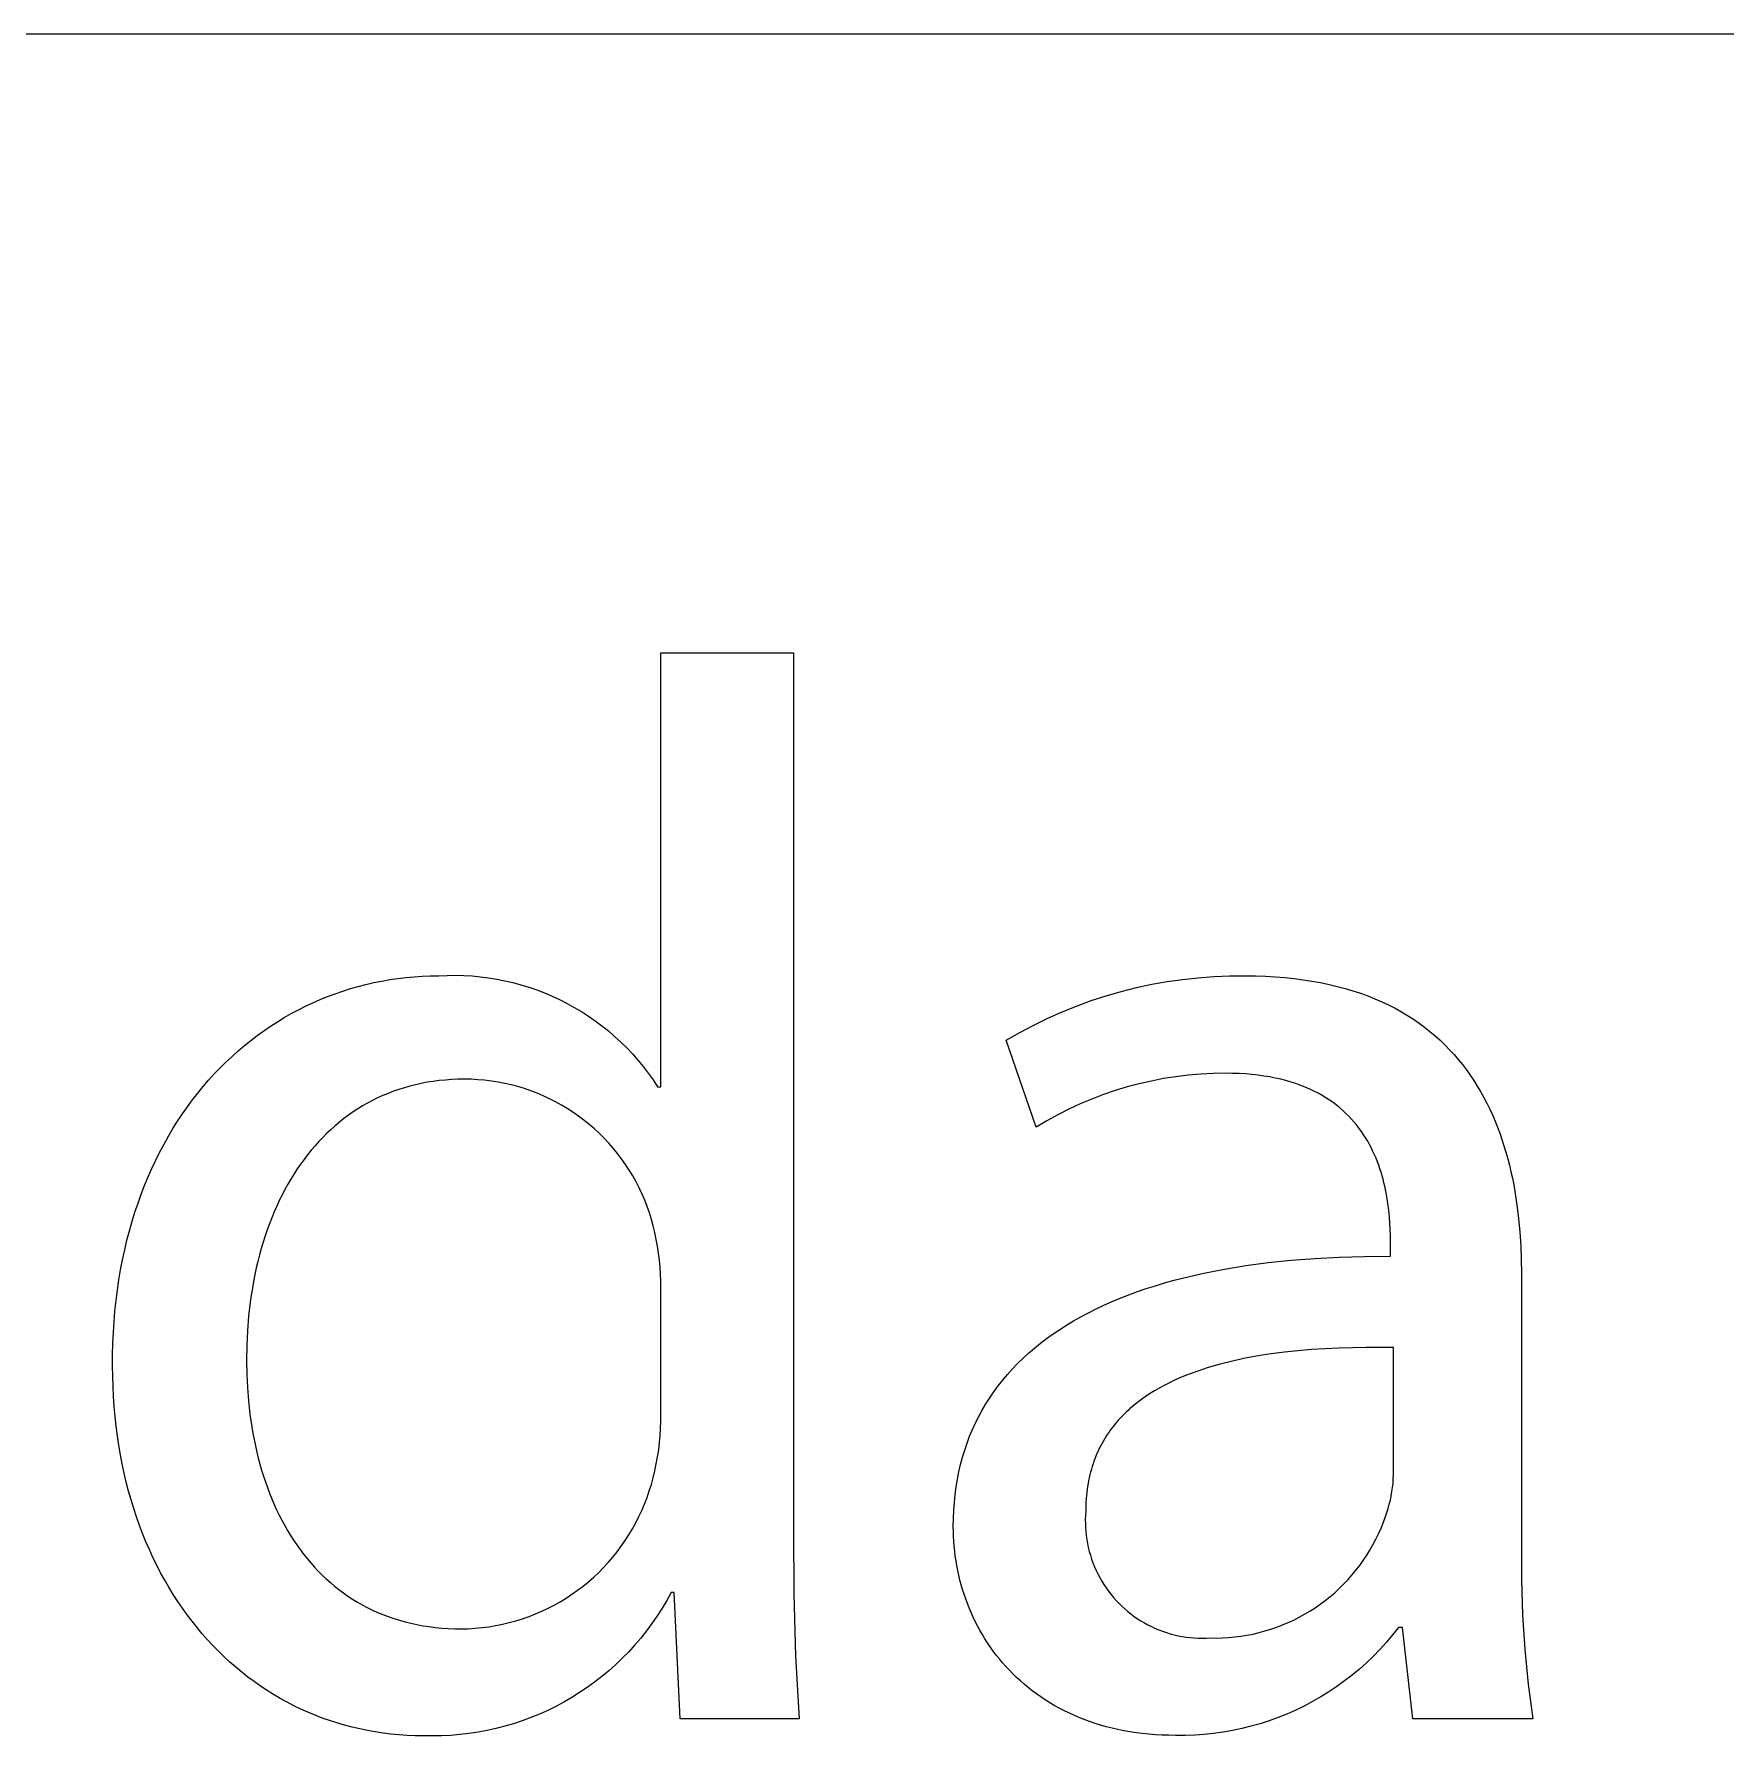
# Model space of a CAD drawing. Header units: millimetres. Extents: x 1102 to 5170, y 19 to 2862.
# Drawn here: x 5037.29 to 5083.17, y 428.12 to 474.27 of the extents above; entities that cross this region are included whole.
import ezdxf

# ---------------------------------------------------------------- set-up
doc = ezdxf.new("R2010")
doc.units = ezdxf.units.MM
doc.header["$MEASUREMENT"] = 0
doc.layers.add('Domyślny', color=7, linetype='Continuous', true_color=0x000000)

msp = doc.modelspace()

# ---------------------------------------------------------------- linework, layer by layer
at = {"layer": 'Domyślny', "color": 18, "lineweight": 15, "true_color": 0x000000}
for p, q in [((5166.084, 474.265), (3632.565, 474.265)), ((5054.284, 445.726), (5054.284, 457.485)), ((5054.284, 457.485), (5057.887, 457.485)), ((5057.887, 457.485), (5057.887, 433.683)), ((5046.081, 448.445), (5046.293, 448.499)), ((5046.293, 448.499), (5046.506, 448.548)), ((5046.506, 448.548), (5046.722, 448.591)), ((5046.722, 448.591), (5046.938, 448.629)), ((5046.938, 448.629), (5047.157, 448.661)), ((5047.157, 448.661), (5047.377, 448.687)), ((5047.377, 448.687), (5047.598, 448.707)), ((5047.598, 448.707), (5047.82, 448.722)), ((5047.82, 448.722), (5048.044, 448.731)), ((5048.044, 448.731), (5048.269, 448.734)), ((5048.269, 448.734), (5048.494, 448.744)), ((5048.494, 448.744), (5048.719, 448.746)), ((5048.719, 448.746), (5048.944, 448.741)), ((5048.944, 448.741), (5049.168, 448.728)), ((5049.168, 448.728), (5049.392, 448.707)), ((5049.392, 448.707), (5049.615, 448.679)), ((5049.615, 448.679), (5049.838, 448.643)), ((5049.838, 448.643), (5050.058, 448.599)), ((5050.058, 448.599), (5050.277, 448.548)), ((5050.277, 448.548), (5050.495, 448.49)), ((5067.183, 448.412), (5067.598, 448.502)), ((5067.598, 448.502), (5068.016, 448.576)), ((5068.016, 448.576), (5068.436, 448.637)), ((5068.436, 448.637), (5068.858, 448.682)), ((5068.858, 448.682), (5069.282, 448.713)), ((5069.282, 448.713), (5069.706, 448.73)), ((5069.706, 448.73), (5070.131, 448.731)), ((5070.131, 448.731), (5070.409, 448.728)), ((5070.409, 448.728), (5070.681, 448.719)), ((5070.681, 448.719), (5070.947, 448.705)), ((5070.947, 448.705), (5071.206, 448.684)), ((5071.206, 448.684), (5071.459, 448.658)), ((5071.459, 448.658), (5071.705, 448.626)), ((5071.705, 448.626), (5071.945, 448.589)), ((5071.945, 448.589), (5072.179, 448.547)), ((5072.179, 448.547), (5072.407, 448.499)), ((5072.407, 448.499), (5072.629, 448.447)), ((5044.852, 448.003), (5045.052, 448.09)), ((5045.052, 448.09), (5045.253, 448.172)), ((5045.253, 448.172), (5045.457, 448.248)), ((5045.457, 448.248), (5045.663, 448.319)), ((5045.663, 448.319), (5045.871, 448.385)), ((5045.871, 448.385), (5046.081, 448.445)), ((5050.495, 448.49), (5050.71, 448.424)), ((5050.71, 448.424), (5050.923, 448.35)), ((5050.923, 448.35), (5051.133, 448.27)), ((5051.133, 448.27), (5051.34, 448.182)), ((5051.34, 448.182), (5051.544, 448.087)), ((5051.544, 448.087), (5051.745, 447.986)), ((5065.561, 447.914), (5065.96, 448.059)), ((5065.96, 448.059), (5066.363, 448.191)), ((5066.363, 448.191), (5066.771, 448.309)), ((5066.771, 448.309), (5067.183, 448.412)), ((5072.629, 448.447), (5072.845, 448.389)), ((5072.845, 448.389), (5073.055, 448.326)), ((5073.055, 448.326), (5073.26, 448.259)), ((5073.26, 448.259), (5073.458, 448.186)), ((5073.458, 448.186), (5073.651, 448.109)), ((5073.651, 448.109), (5073.839, 448.028)), ((5043.891, 447.487), (5044.078, 447.601)), ((5044.078, 447.601), (5044.268, 447.709)), ((5044.268, 447.709), (5044.46, 447.812)), ((5044.46, 447.812), (5044.655, 447.91)), ((5044.655, 447.91), (5044.852, 448.003)), ((5051.745, 447.986), (5051.942, 447.877)), ((5051.942, 447.877), (5052.135, 447.762)), ((5052.135, 447.762), (5052.324, 447.64)), ((5052.324, 447.64), (5052.509, 447.512)), ((5064.398, 447.395), (5064.779, 447.581)), ((5064.779, 447.581), (5065.167, 447.754)), ((5065.167, 447.754), (5065.561, 447.914)), ((5073.839, 448.028), (5074.02, 447.942)), ((5074.02, 447.942), (5074.197, 447.852)), ((5074.197, 447.852), (5074.368, 447.757)), ((5074.368, 447.757), (5074.533, 447.658)), ((5074.533, 447.658), (5074.694, 447.556)), ((5043.17, 446.981), (5043.346, 447.115)), ((5043.346, 447.115), (5043.525, 447.244)), ((5043.525, 447.244), (5043.706, 447.368)), ((5043.706, 447.368), (5043.891, 447.487)), ((5052.509, 447.512), (5052.689, 447.377)), ((5052.689, 447.377), (5052.865, 447.237)), ((5052.865, 447.237), (5053.036, 447.09)), ((5063.655, 446.984), (5064.023, 447.196)), ((5064.023, 447.196), (5064.398, 447.395)), ((5074.694, 447.556), (5074.849, 447.449)), ((5074.849, 447.449), (5074.999, 447.338)), ((5074.999, 447.338), (5075.144, 447.224)), ((5075.144, 447.224), (5075.284, 447.106)), ((5042.661, 446.548), (5042.827, 446.698)), ((5042.827, 446.698), (5042.997, 446.842)), ((5042.997, 446.842), (5043.17, 446.981)), ((5053.036, 447.09), (5053.202, 446.938)), ((5053.202, 446.938), (5053.362, 446.78)), ((5053.362, 446.78), (5053.517, 446.617)), ((5064.468, 444.626), (5063.655, 446.984)), ((5075.284, 447.106), (5075.419, 446.984)), ((5075.419, 446.984), (5075.55, 446.859)), ((5075.55, 446.859), (5075.675, 446.73)), ((5075.675, 446.73), (5075.796, 446.599)), ((5042.18, 446.071), (5042.337, 446.235)), ((5042.337, 446.235), (5042.497, 446.394)), ((5042.497, 446.394), (5042.661, 446.548)), ((5053.517, 446.617), (5053.666, 446.448)), ((5053.666, 446.448), (5053.809, 446.275)), ((5053.809, 446.275), (5053.947, 446.097)), ((5075.796, 446.599), (5075.913, 446.464)), ((5075.913, 446.464), (5076.024, 446.325)), ((5076.024, 446.325), (5076.132, 446.184)), ((5041.732, 445.551), (5041.878, 445.729)), ((5041.878, 445.729), (5042.027, 445.903)), ((5042.027, 445.903), (5042.18, 446.071)), ((5047.486, 445.743), (5047.334, 445.7)), ((5047.64, 445.781), (5047.486, 445.743)), ((5047.797, 445.816), (5047.64, 445.781)), ((5047.956, 445.846), (5047.797, 445.816)), ((5048.118, 445.871), (5047.956, 445.846)), ((5048.282, 445.892), (5048.118, 445.871)), ((5048.448, 445.908), (5048.282, 445.892)), ((5048.616, 445.92), (5048.448, 445.908)), ((5048.787, 445.927), (5048.616, 445.92)), ((5048.96, 445.93), (5048.787, 445.927)), ((5049.144, 445.927), (5048.96, 445.93)), ((5049.327, 445.917), (5049.144, 445.927)), ((5049.51, 445.902), (5049.327, 445.917)), ((5049.693, 445.88), (5049.51, 445.902)), ((5049.874, 445.851), (5049.693, 445.88)), ((5050.055, 445.817), (5049.874, 445.851)), ((5050.234, 445.776), (5050.055, 445.817)), ((5050.411, 445.728), (5050.234, 445.776)), ((5050.587, 445.675), (5050.411, 445.728)), ((5053.947, 446.097), (5054.078, 445.914)), ((5054.078, 445.914), (5054.202, 445.726)), ((5054.202, 445.726), (5054.284, 445.726)), ((5067.259, 445.806), (5066.932, 445.719)), ((5067.589, 445.881), (5067.259, 445.806)), ((5067.92, 445.945), (5067.589, 445.881)), ((5068.254, 445.997), (5067.92, 445.945)), ((5068.59, 446.038), (5068.254, 445.997)), ((5068.927, 446.067), (5068.59, 446.038)), ((5069.264, 446.084), (5068.927, 446.067)), ((5069.602, 446.09), (5069.264, 446.084)), ((5069.788, 446.087), (5069.602, 446.09)), ((5069.969, 446.081), (5069.788, 446.087)), ((5070.145, 446.071), (5069.969, 446.081)), ((5070.316, 446.056), (5070.145, 446.071)), ((5070.481, 446.038), (5070.316, 446.056)), ((5070.642, 446.016), (5070.481, 446.038)), ((5070.798, 445.99), (5070.642, 446.016)), ((5070.95, 445.961), (5070.798, 445.99)), ((5071.096, 445.928), (5070.95, 445.961)), ((5071.238, 445.891), (5071.096, 445.928)), ((5071.376, 445.852), (5071.238, 445.891)), ((5071.509, 445.809), (5071.376, 445.852)), ((5071.638, 445.763), (5071.509, 445.809)), ((5071.762, 445.714), (5071.638, 445.763)), ((5076.132, 446.184), (5076.235, 446.04)), ((5076.235, 446.04), (5076.333, 445.894)), ((5076.333, 445.894), (5076.428, 445.744)), ((5076.428, 445.744), (5076.518, 445.592)), ((5041.451, 445.18), (5041.589, 445.368)), ((5041.589, 445.368), (5041.732, 445.551)), ((5046.336, 445.281), (5046.203, 445.205)), ((5046.471, 445.353), (5046.336, 445.281)), ((5046.609, 445.421), (5046.471, 445.353)), ((5046.749, 445.485), (5046.609, 445.421)), ((5046.891, 445.545), (5046.749, 445.485)), ((5047.036, 445.601), (5046.891, 445.545)), ((5047.184, 445.652), (5047.036, 445.601)), ((5047.334, 445.7), (5047.184, 445.652)), ((5050.761, 445.615), (5050.587, 445.675)), ((5050.933, 445.55), (5050.761, 445.615)), ((5051.102, 445.479), (5050.933, 445.55)), ((5051.269, 445.401), (5051.102, 445.479)), ((5051.433, 445.318), (5051.269, 445.401)), ((5051.594, 445.229), (5051.433, 445.318)), ((5065.973, 445.39), (5065.662, 445.259)), ((5066.289, 445.511), (5065.973, 445.39)), ((5066.609, 445.62), (5066.289, 445.511)), ((5066.932, 445.719), (5066.609, 445.62)), ((5071.882, 445.662), (5071.762, 445.714)), ((5071.998, 445.607), (5071.882, 445.662)), ((5072.11, 445.549), (5071.998, 445.607)), ((5072.218, 445.489), (5072.11, 445.549)), ((5072.322, 445.426), (5072.218, 445.489)), ((5072.422, 445.361), (5072.322, 445.426)), ((5072.518, 445.294), (5072.422, 445.361)), ((5072.611, 445.224), (5072.518, 445.294)), ((5076.518, 445.592), (5076.604, 445.437)), ((5076.604, 445.437), (5076.686, 445.28)), ((5076.686, 445.28), (5076.764, 445.121)), ((5041.185, 444.791), (5041.316, 444.988)), ((5041.316, 444.988), (5041.451, 445.18)), ((5045.697, 444.864), (5045.577, 444.769)), ((5045.82, 444.955), (5045.697, 444.864)), ((5045.945, 445.042), (5045.82, 444.955)), ((5046.073, 445.126), (5045.945, 445.042)), ((5046.203, 445.205), (5046.073, 445.126)), ((5051.752, 445.135), (5051.594, 445.229)), ((5051.906, 445.035), (5051.752, 445.135)), ((5052.057, 444.93), (5051.906, 445.035)), ((5052.204, 444.82), (5052.057, 444.93)), ((5052.347, 444.705), (5052.204, 444.82)), ((5065.054, 444.963), (5064.758, 444.8)), ((5065.355, 445.116), (5065.054, 444.963)), ((5065.662, 445.259), (5065.355, 445.116)), ((5072.7, 445.152), (5072.611, 445.224)), ((5072.785, 445.078), (5072.7, 445.152)), ((5072.867, 445.002), (5072.785, 445.078)), ((5072.945, 444.924), (5072.867, 445.002)), ((5073.02, 444.845), (5072.945, 444.924)), ((5073.091, 444.763), (5073.02, 444.845)), ((5076.764, 445.121), (5076.838, 444.96)), ((5076.838, 444.96), (5076.908, 444.796)), ((5040.817, 444.172), (5040.936, 444.383)), ((5040.936, 444.383), (5041.059, 444.589)), ((5041.059, 444.589), (5041.185, 444.791)), ((5045.123, 444.353), (5045.016, 444.241)), ((5045.233, 444.463), (5045.123, 444.353)), ((5045.345, 444.568), (5045.233, 444.463)), ((5045.46, 444.67), (5045.345, 444.568)), ((5045.577, 444.769), (5045.46, 444.67)), ((5052.486, 444.584), (5052.347, 444.705)), ((5052.621, 444.459), (5052.486, 444.584)), ((5052.751, 444.33), (5052.621, 444.459)), ((5064.758, 444.8), (5064.468, 444.626)), ((5073.16, 444.68), (5073.091, 444.763)), ((5073.225, 444.596), (5073.16, 444.68)), ((5073.287, 444.51), (5073.225, 444.596)), ((5073.346, 444.423), (5073.287, 444.51)), ((5073.402, 444.335), (5073.346, 444.423)), ((5076.908, 444.796), (5076.974, 444.63)), ((5076.974, 444.63), (5077.037, 444.463)), ((5077.037, 444.463), (5077.096, 444.293)), ((5040.593, 443.737), (5040.703, 443.957)), ((5040.703, 443.957), (5040.817, 444.172)), ((5044.711, 443.883), (5044.615, 443.757)), ((5044.81, 444.006), (5044.711, 443.883)), ((5044.912, 444.125), (5044.81, 444.006)), ((5045.016, 444.241), (5044.912, 444.125)), ((5052.877, 444.196), (5052.751, 444.33)), ((5052.998, 444.057), (5052.877, 444.196)), ((5053.114, 443.915), (5052.998, 444.057)), ((5053.225, 443.768), (5053.114, 443.915)), ((5073.456, 444.246), (5073.402, 444.335)), ((5073.506, 444.155), (5073.456, 444.246)), ((5073.554, 444.064), (5073.506, 444.155)), ((5073.599, 443.972), (5073.554, 444.064)), ((5073.642, 443.88), (5073.599, 443.972)), ((5073.682, 443.786), (5073.642, 443.88)), ((5077.096, 444.293), (5077.151, 444.122)), ((5077.151, 444.122), (5077.203, 443.949)), ((5077.203, 443.949), (5077.252, 443.775)), ((5040.387, 443.285), (5040.488, 443.513)), ((5040.488, 443.513), (5040.593, 443.737)), ((5044.43, 443.496), (5044.342, 443.36)), ((5044.521, 443.628), (5044.43, 443.496)), ((5044.615, 443.757), (5044.521, 443.628)), ((5053.33, 443.618), (5053.225, 443.768)), ((5053.431, 443.464), (5053.33, 443.618)), ((5053.526, 443.307), (5053.431, 443.464)), ((5073.719, 443.692), (5073.682, 443.786)), ((5073.754, 443.598), (5073.719, 443.692)), ((5073.787, 443.504), (5073.754, 443.598)), ((5073.818, 443.409), (5073.787, 443.504)), ((5077.252, 443.775), (5077.297, 443.599)), ((5077.297, 443.599), (5077.339, 443.422)), ((5077.339, 443.422), (5077.378, 443.244)), ((5040.199, 442.815), (5040.29, 443.052)), ((5040.29, 443.052), (5040.387, 443.285)), ((5044.174, 443.081), (5044.095, 442.936)), ((5044.257, 443.222), (5044.174, 443.081)), ((5044.342, 443.36), (5044.257, 443.222)), ((5053.616, 443.147), (5053.526, 443.307)), ((5053.7, 442.983), (5053.616, 443.147)), ((5053.778, 442.817), (5053.7, 442.983)), ((5073.846, 443.314), (5073.818, 443.409)), ((5073.873, 443.219), (5073.846, 443.314)), ((5073.897, 443.124), (5073.873, 443.219)), ((5073.919, 443.029), (5073.897, 443.124)), ((5073.94, 442.935), (5073.919, 443.029)), ((5077.378, 443.244), (5077.414, 443.064)), ((5077.414, 443.064), (5077.446, 442.884)), ((5040.029, 442.327), (5040.112, 442.573)), ((5040.112, 442.573), (5040.199, 442.815)), ((5043.943, 442.639), (5043.872, 442.486)), ((5044.018, 442.789), (5043.943, 442.639)), ((5044.095, 442.936), (5044.018, 442.789)), ((5053.85, 442.648), (5053.778, 442.817)), ((5053.916, 442.476), (5053.85, 442.648)), ((5073.976, 442.747), (5073.94, 442.935)), ((5074.005, 442.562), (5073.976, 442.747)), ((5074.028, 442.379), (5074.005, 442.562)), ((5077.446, 442.884), (5077.502, 442.52)), ((5077.502, 442.52), (5077.547, 442.153)), ((5039.879, 441.823), (5039.952, 442.077)), ((5039.952, 442.077), (5040.029, 442.327)), ((5043.738, 442.172), (5043.676, 442.011)), ((5043.804, 442.33), (5043.738, 442.172)), ((5043.872, 442.486), (5043.804, 442.33)), ((5053.977, 442.303), (5053.916, 442.476)), ((5054.031, 442.127), (5053.977, 442.303)), ((5054.079, 441.95), (5054.031, 442.127)), ((5074.046, 442.2), (5074.028, 442.379)), ((5074.058, 442.026), (5074.046, 442.2)), ((5077.547, 442.153), (5077.58, 441.784)), ((5039.812, 441.565), (5039.879, 441.823)), ((5043.559, 441.681), (5043.505, 441.512)), ((5043.616, 441.847), (5043.559, 441.681)), ((5043.676, 442.011), (5043.616, 441.847)), ((5054.121, 441.771), (5054.079, 441.95)), ((5054.163, 441.586), (5054.121, 441.771)), ((5054.199, 441.4), (5054.163, 441.586)), ((5074.067, 441.857), (5074.058, 442.026)), ((5074.071, 441.694), (5074.067, 441.857)), ((5074.073, 441.538), (5074.071, 441.694)), ((5077.58, 441.784), (5077.604, 441.413)), ((5039.692, 441.036), (5039.75, 441.303)), ((5039.75, 441.303), (5039.812, 441.565)), ((5043.406, 441.167), (5043.361, 440.991)), ((5043.454, 441.341), (5043.406, 441.167)), ((5043.505, 441.512), (5043.454, 441.341)), ((5054.229, 441.213), (5054.199, 441.4)), ((5054.253, 441.024), (5054.229, 441.213)), ((5072.685, 441.108), (5073.369, 441.127)), ((5073.369, 441.127), (5074.073, 441.131)), ((5074.073, 441.131), (5074.073, 441.538)), ((5077.604, 441.413), (5077.618, 441.042)), ((5039.594, 440.491), (5039.641, 440.766)), ((5039.641, 440.766), (5039.692, 441.036)), ((5043.319, 440.812), (5043.28, 440.632)), ((5043.361, 440.991), (5043.319, 440.812)), ((5054.27, 440.836), (5054.253, 441.024)), ((5054.281, 440.646), (5054.27, 440.836)), ((5068.469, 440.547), (5069.009, 440.672)), ((5069.009, 440.672), (5069.57, 440.782)), ((5069.57, 440.782), (5070.152, 440.878)), ((5070.152, 440.878), (5070.754, 440.958)), ((5070.754, 440.958), (5071.378, 441.023)), ((5071.378, 441.023), (5072.021, 441.073)), ((5072.021, 441.073), (5072.685, 441.108)), ((5077.618, 441.042), (5077.622, 440.671)), ((5077.622, 440.671), (5077.622, 433.301)), ((5039.517, 439.93), (5039.553, 440.212)), ((5039.553, 440.212), (5039.594, 440.491)), ((5043.212, 440.263), (5043.182, 440.076)), ((5043.244, 440.449), (5043.212, 440.263)), ((5043.28, 440.632), (5043.244, 440.449)), ((5054.285, 440.457), (5054.281, 440.646)), ((5054.284, 440.267), (5054.285, 440.457)), ((5054.284, 436.853), (5054.284, 440.267)), ((5067.212, 440.17), (5067.452, 440.253)), ((5067.452, 440.253), (5067.699, 440.332)), ((5067.699, 440.332), (5067.95, 440.407)), ((5067.95, 440.407), (5068.207, 440.479)), ((5068.207, 440.479), (5068.469, 440.547)), ((5039.487, 439.643), (5039.517, 439.93)), ((5043.155, 439.887), (5043.111, 439.502)), ((5043.182, 440.076), (5043.155, 439.887)), ((5066.09, 439.703), (5066.303, 439.804)), ((5066.303, 439.804), (5066.522, 439.901)), ((5066.522, 439.901), (5066.747, 439.994)), ((5066.747, 439.994), (5066.977, 440.084)), ((5066.977, 440.084), (5067.212, 440.17)), ((5039.444, 439.059), (5039.463, 439.353)), ((5039.463, 439.353), (5039.487, 439.643)), ((5043.111, 439.502), (5043.079, 439.11)), ((5065.105, 439.147), (5065.291, 439.265)), ((5065.291, 439.265), (5065.482, 439.38)), ((5065.482, 439.38), (5065.679, 439.491)), ((5065.679, 439.491), (5065.882, 439.599)), ((5065.882, 439.599), (5066.09, 439.703)), ((5039.431, 438.761), (5039.444, 439.059)), ((5043.079, 439.11), (5043.06, 438.71)), ((5064.581, 438.771), (5064.75, 438.9)), ((5064.75, 438.9), (5064.925, 439.025)), ((5064.925, 439.025), (5065.105, 439.147)), ((5039.423, 438.154), (5039.424, 438.459)), ((5039.424, 438.459), (5039.431, 438.761)), ((5043.06, 438.71), (5043.053, 438.303)), ((5063.962, 438.222), (5064.109, 438.364)), ((5064.109, 438.364), (5064.261, 438.503)), ((5064.261, 438.503), (5064.418, 438.639)), ((5064.418, 438.639), (5064.581, 438.771)), ((5070.135, 438.363), (5069.793, 438.289)), ((5070.484, 438.427), (5070.135, 438.363)), ((5070.839, 438.483), (5070.484, 438.427)), ((5071.198, 438.53), (5070.839, 438.483)), ((5071.563, 438.569), (5071.198, 438.53)), ((5071.93, 438.6), (5071.563, 438.569)), ((5072.3, 438.624), (5071.93, 438.6)), ((5072.671, 438.641), (5072.3, 438.624)), ((5073.415, 438.658), (5072.671, 438.641)), ((5074.154, 438.652), (5073.415, 438.658)), ((5074.154, 435.212), (5074.154, 438.652)), ((5039.426, 437.875), (5039.423, 438.154)), ((5043.053, 438.303), (5043.059, 437.933)), ((5043.059, 437.933), (5043.076, 437.567)), ((5063.558, 437.774), (5063.687, 437.926)), ((5063.687, 437.926), (5063.822, 438.076)), ((5063.822, 438.076), (5063.962, 438.222)), ((5068.513, 437.894), (5068.365, 437.832)), ((5068.665, 437.953), (5068.513, 437.894)), ((5068.818, 438.009), (5068.665, 437.953)), ((5068.975, 438.062), (5068.818, 438.009)), ((5069.134, 438.113), (5068.975, 438.062)), ((5069.295, 438.161), (5069.134, 438.113)), ((5069.459, 438.206), (5069.295, 438.161)), ((5069.793, 438.289), (5069.459, 438.206)), ((5039.434, 437.598), (5039.426, 437.875)), ((5039.447, 437.325), (5039.434, 437.598)), ((5043.076, 437.567), (5043.104, 437.206)), ((5063.206, 437.295), (5063.318, 437.458)), ((5063.318, 437.458), (5063.435, 437.618)), ((5063.435, 437.618), (5063.558, 437.774)), ((5067.671, 437.478), (5067.542, 437.398)), ((5067.803, 437.555), (5067.671, 437.478)), ((5067.939, 437.629), (5067.803, 437.555)), ((5068.078, 437.7), (5067.939, 437.629)), ((5068.22, 437.767), (5068.078, 437.7)), ((5068.365, 437.832), (5068.22, 437.767)), ((5039.465, 437.055), (5039.447, 437.325)), ((5039.489, 436.787), (5039.465, 437.055)), ((5043.104, 437.206), (5043.144, 436.851)), ((5062.907, 436.787), (5063.001, 436.959)), ((5063.001, 436.959), (5063.101, 437.129)), ((5063.101, 437.129), (5063.206, 437.295)), ((5067.01, 436.998), (5066.956, 436.949)), ((5067.065, 437.045), (5067.01, 436.998)), ((5067.121, 437.093), (5067.065, 437.045)), ((5067.179, 437.139), (5067.121, 437.093)), ((5067.296, 437.229), (5067.179, 437.139)), ((5067.417, 437.315), (5067.296, 437.229)), ((5067.542, 437.398), (5067.417, 437.315)), ((5039.517, 436.523), (5039.489, 436.787)), ((5039.551, 436.262), (5039.517, 436.523)), ((5043.144, 436.851), (5043.195, 436.501)), ((5043.195, 436.501), (5043.225, 436.328)), ((5054.283, 436.464), (5054.287, 436.659)), ((5054.287, 436.659), (5054.284, 436.853)), ((5062.737, 436.431), (5062.819, 436.61)), ((5062.819, 436.61), (5062.907, 436.787)), ((5066.563, 436.526), (5066.518, 436.469)), ((5066.608, 436.582), (5066.563, 436.526)), ((5066.654, 436.637), (5066.608, 436.582)), ((5066.702, 436.692), (5066.654, 436.637)), ((5066.75, 436.745), (5066.702, 436.692)), ((5066.8, 436.797), (5066.75, 436.745)), ((5066.851, 436.849), (5066.8, 436.797)), ((5066.903, 436.899), (5066.851, 436.849)), ((5066.956, 436.949), (5066.903, 436.899)), ((5039.59, 436.004), (5039.551, 436.262)), ((5043.225, 436.328), (5043.258, 436.158)), ((5043.258, 436.158), (5043.293, 435.988)), ((5054.232, 435.882), (5054.256, 436.076)), ((5054.256, 436.076), (5054.273, 436.27)), ((5054.273, 436.27), (5054.283, 436.464)), ((5062.527, 435.873), (5062.591, 436.062)), ((5062.591, 436.062), (5062.661, 436.248)), ((5062.661, 436.248), (5062.737, 436.431)), ((5066.244, 436.045), (5066.21, 435.98)), ((5066.279, 436.108), (5066.244, 436.045)), ((5066.316, 436.171), (5066.279, 436.108)), ((5066.354, 436.232), (5066.316, 436.171)), ((5066.393, 436.293), (5066.354, 436.232)), ((5066.434, 436.353), (5066.393, 436.293)), ((5066.476, 436.412), (5066.434, 436.353)), ((5066.518, 436.469), (5066.476, 436.412)), ((5039.633, 435.749), (5039.59, 436.004)), ((5039.682, 435.498), (5039.633, 435.749)), ((5043.293, 435.988), (5043.332, 435.821)), ((5043.332, 435.821), (5043.373, 435.655)), ((5043.373, 435.655), (5043.417, 435.492)), ((5054.165, 435.499), (5054.202, 435.69)), ((5054.202, 435.69), (5054.232, 435.882)), ((5062.416, 435.484), (5062.468, 435.68)), ((5062.468, 435.68), (5062.527, 435.873)), ((5066.058, 435.642), (5066.032, 435.572)), ((5066.086, 435.712), (5066.058, 435.642)), ((5066.115, 435.78), (5066.086, 435.712)), ((5066.145, 435.848), (5066.115, 435.78)), ((5066.177, 435.915), (5066.145, 435.848)), ((5066.21, 435.98), (5066.177, 435.915)), ((5039.735, 435.25), (5039.682, 435.498)), ((5039.793, 435.005), (5039.735, 435.25)), ((5043.417, 435.492), (5043.464, 435.33)), ((5043.464, 435.33), (5043.513, 435.17)), ((5043.513, 435.17), (5043.566, 435.012)), ((5054.031, 434.945), (5054.079, 435.126)), ((5054.079, 435.126), (5054.121, 435.309)), ((5054.121, 435.309), (5054.165, 435.499)), ((5062.33, 435.083), (5062.37, 435.285)), ((5062.37, 435.285), (5062.416, 435.484)), ((5065.904, 435.126), (5065.888, 435.048)), ((5065.922, 435.203), (5065.904, 435.126)), ((5065.941, 435.279), (5065.922, 435.203)), ((5065.962, 435.354), (5065.941, 435.279)), ((5065.984, 435.427), (5065.962, 435.354)), ((5066.007, 435.5), (5065.984, 435.427)), ((5066.032, 435.572), (5066.007, 435.5)), ((5074.15, 435.095), (5074.154, 435.212)), ((5039.856, 434.764), (5039.793, 435.005)), ((5039.923, 434.526), (5039.856, 434.764)), ((5043.566, 435.012), (5043.621, 434.857)), ((5043.621, 434.857), (5043.68, 434.703)), ((5043.68, 434.703), (5043.741, 434.552)), ((5053.915, 434.588), (5053.976, 434.766)), ((5053.976, 434.766), (5054.031, 434.945)), ((5062.247, 434.457), (5062.269, 434.669)), ((5062.269, 434.669), (5062.297, 434.878)), ((5062.297, 434.878), (5062.33, 435.083)), ((5065.838, 434.726), (5065.829, 434.643)), ((5065.848, 434.808), (5065.838, 434.726)), ((5065.86, 434.889), (5065.848, 434.808)), ((5065.873, 434.969), (5065.86, 434.889)), ((5065.888, 435.048), (5065.873, 434.969)), ((5074.094, 434.633), (5074.114, 434.748)), ((5074.114, 434.748), (5074.13, 434.863)), ((5074.13, 434.863), (5074.142, 434.979)), ((5074.142, 434.979), (5074.15, 435.095)), ((5039.995, 434.292), (5039.923, 434.526)), ((5040.071, 434.061), (5039.995, 434.292)), ((5043.741, 434.552), (5043.805, 434.403)), ((5043.805, 434.403), (5043.871, 434.257)), ((5043.871, 434.257), (5043.941, 434.113)), ((5053.696, 434.07), (5053.775, 434.24)), ((5053.775, 434.24), (5053.848, 434.413)), ((5053.848, 434.413), (5053.915, 434.588)), ((5062.222, 434.024), (5062.232, 434.242)), ((5062.232, 434.242), (5062.247, 434.457)), ((5065.809, 434.209), (5065.802, 434.1)), ((5065.81, 434.298), (5065.809, 434.209)), ((5065.812, 434.386), (5065.81, 434.298)), ((5065.816, 434.473), (5065.812, 434.386)), ((5065.822, 434.558), (5065.816, 434.473)), ((5065.829, 434.643), (5065.822, 434.558)), ((5073.976, 434.183), (5074.011, 434.294)), ((5074.011, 434.294), (5074.042, 434.406)), ((5074.042, 434.406), (5074.07, 434.519)), ((5074.07, 434.519), (5074.094, 434.633)), ((5040.151, 433.834), (5040.071, 434.061)), ((5040.236, 433.611), (5040.151, 433.834)), ((5043.941, 434.113), (5044.013, 433.971)), ((5044.013, 433.971), (5044.089, 433.832)), ((5044.089, 433.832), (5044.167, 433.696)), ((5053.425, 433.578), (5053.521, 433.739)), ((5053.521, 433.739), (5053.611, 433.903)), ((5053.611, 433.903), (5053.696, 434.07)), ((5062.219, 433.803), (5062.222, 434.024)), ((5062.221, 433.669), (5062.219, 433.803)), ((5065.802, 434.1), (5065.798, 433.991)), ((5065.798, 433.991), (5065.799, 433.882)), ((5065.799, 433.882), (5065.803, 433.773)), ((5065.803, 433.773), (5065.81, 433.664)), ((5073.75, 433.608), (5073.818, 433.761)), ((5073.818, 433.761), (5073.88, 433.916)), ((5073.88, 433.916), (5073.937, 434.074)), ((5073.937, 434.074), (5073.976, 434.183)), ((5040.326, 433.391), (5040.236, 433.611)), ((5040.419, 433.176), (5040.326, 433.391)), ((5044.167, 433.696), (5044.248, 433.562)), ((5044.248, 433.562), (5044.332, 433.431)), ((5044.332, 433.431), (5044.418, 433.303)), ((5044.418, 433.303), (5044.508, 433.177)), ((5053.103, 433.116), (5053.216, 433.266)), ((5053.216, 433.266), (5053.323, 433.42)), ((5053.323, 433.42), (5053.425, 433.578)), ((5057.887, 433.683), (5057.892, 431.984)), ((5062.225, 433.536), (5062.221, 433.669)), ((5062.233, 433.403), (5062.225, 433.536)), ((5062.243, 433.27), (5062.233, 433.403)), ((5062.257, 433.138), (5062.243, 433.27)), ((5065.81, 433.664), (5065.822, 433.555)), ((5065.822, 433.555), (5065.837, 433.447)), ((5065.837, 433.447), (5065.856, 433.34)), ((5065.856, 433.34), (5065.879, 433.233)), ((5073.516, 433.164), (5073.599, 433.31)), ((5073.599, 433.31), (5073.677, 433.458)), ((5073.677, 433.458), (5073.75, 433.608)), ((5077.622, 433.301), (5077.623, 432.356)), ((5040.517, 432.964), (5040.419, 433.176)), ((5040.619, 432.755), (5040.517, 432.964)), ((5044.508, 433.177), (5044.6, 433.055)), ((5044.6, 433.055), (5044.696, 432.935)), ((5044.696, 432.935), (5044.794, 432.819)), ((5044.794, 432.819), (5044.895, 432.705)), ((5052.736, 432.69), (5052.863, 432.828)), ((5052.863, 432.828), (5052.986, 432.97)), ((5052.986, 432.97), (5053.103, 433.116)), ((5062.273, 433.006), (5062.257, 433.138)), ((5062.293, 432.874), (5062.273, 433.006)), ((5062.315, 432.743), (5062.293, 432.874)), ((5065.879, 433.233), (5065.905, 433.127)), ((5065.905, 433.127), (5065.935, 433.022)), ((5065.935, 433.022), (5065.968, 432.918)), ((5065.968, 432.918), (5066.006, 432.815)), ((5066.006, 432.815), (5066.046, 432.714)), ((5073.238, 432.747), (5073.335, 432.883)), ((5073.335, 432.883), (5073.428, 433.022)), ((5073.428, 433.022), (5073.516, 433.164)), ((5040.725, 432.551), (5040.619, 432.755)), ((5040.835, 432.351), (5040.725, 432.551)), ((5040.949, 432.154), (5040.835, 432.351)), ((5044.895, 432.705), (5044.998, 432.595)), ((5044.998, 432.595), (5045.105, 432.488)), ((5045.105, 432.488), (5045.214, 432.384)), ((5045.214, 432.384), (5045.327, 432.283)), ((5052.326, 432.305), (5052.467, 432.429)), ((5052.467, 432.429), (5052.604, 432.557)), ((5052.604, 432.557), (5052.736, 432.69)), ((5062.34, 432.612), (5062.315, 432.743)), ((5062.369, 432.482), (5062.34, 432.612)), ((5062.4, 432.352), (5062.369, 432.482)), ((5062.434, 432.224), (5062.4, 432.352)), ((5066.046, 432.714), (5066.09, 432.614)), ((5066.09, 432.614), (5066.138, 432.516)), ((5066.138, 432.516), (5066.189, 432.419)), ((5066.189, 432.419), (5066.243, 432.324)), ((5072.803, 432.239), (5072.918, 432.361)), ((5072.918, 432.361), (5073.029, 432.486)), ((5073.029, 432.486), (5073.135, 432.615)), ((5073.135, 432.615), (5073.238, 432.747)), ((5077.623, 432.356), (5077.655, 431.41)), ((5041.067, 431.962), (5040.949, 432.154)), ((5041.189, 431.774), (5041.067, 431.962)), ((5045.327, 432.283), (5045.442, 432.186)), ((5045.442, 432.186), (5045.56, 432.093)), ((5045.56, 432.093), (5045.681, 432.003)), ((5045.681, 432.003), (5045.805, 431.916)), ((5045.805, 431.916), (5045.931, 431.833)), ((5051.721, 431.862), (5051.878, 431.965)), ((5051.878, 431.965), (5052.031, 432.073)), ((5052.031, 432.073), (5052.181, 432.187)), ((5052.181, 432.187), (5052.326, 432.305)), ((5054.568, 432.017), (5054.449, 431.8)), ((5054.649, 432.017), (5054.568, 432.017)), ((5054.812, 428.59), (5054.649, 432.017)), ((5057.892, 431.984), (5057.942, 430.286)), ((5062.472, 432.096), (5062.434, 432.224)), ((5062.512, 431.969), (5062.472, 432.096)), ((5062.555, 431.843), (5062.512, 431.969)), ((5066.243, 432.324), (5066.3, 432.231)), ((5066.3, 432.231), (5066.361, 432.14)), ((5066.361, 432.14), (5066.424, 432.052)), ((5066.424, 432.052), (5066.491, 431.965)), ((5066.491, 431.965), (5066.561, 431.881)), ((5072.302, 431.796), (5072.433, 431.9)), ((5072.433, 431.9), (5072.56, 432.009)), ((5072.56, 432.009), (5072.683, 432.122)), ((5072.683, 432.122), (5072.803, 432.239)), ((5041.314, 431.59), (5041.189, 431.774)), ((5041.443, 431.41), (5041.314, 431.59)), ((5045.931, 431.833), (5046.061, 431.754)), ((5046.061, 431.754), (5046.193, 431.678)), ((5046.193, 431.678), (5046.328, 431.607)), ((5046.328, 431.607), (5046.466, 431.539)), ((5046.466, 431.539), (5046.607, 431.475)), ((5046.607, 431.475), (5046.751, 431.415)), ((5050.714, 431.364), (5050.889, 431.433)), ((5050.889, 431.433), (5051.061, 431.507)), ((5051.061, 431.507), (5051.231, 431.587)), ((5051.231, 431.587), (5051.397, 431.673)), ((5051.397, 431.673), (5051.561, 431.765)), ((5051.561, 431.765), (5051.721, 431.862)), ((5054.322, 431.586), (5054.188, 431.377)), ((5054.449, 431.8), (5054.322, 431.586)), ((5062.601, 431.718), (5062.555, 431.843)), ((5062.65, 431.594), (5062.601, 431.718)), ((5062.702, 431.471), (5062.65, 431.594)), ((5062.757, 431.349), (5062.702, 431.471)), ((5066.561, 431.881), (5066.633, 431.8)), ((5066.633, 431.8), (5066.708, 431.72)), ((5066.708, 431.72), (5066.786, 431.644)), ((5066.786, 431.644), (5066.867, 431.57)), ((5066.867, 431.57), (5066.95, 431.499)), ((5066.95, 431.499), (5067.035, 431.431)), ((5067.035, 431.431), (5067.123, 431.366)), ((5071.6, 431.344), (5071.746, 431.425)), ((5071.746, 431.425), (5071.89, 431.51)), ((5071.89, 431.51), (5072.031, 431.601)), ((5072.031, 431.601), (5072.168, 431.696)), ((5072.168, 431.696), (5072.302, 431.796)), ((5041.576, 431.234), (5041.443, 431.41)), ((5041.713, 431.063), (5041.576, 431.234)), ((5041.853, 430.896), (5041.713, 431.063)), ((5046.751, 431.415), (5046.897, 431.359)), ((5046.897, 431.359), (5047.047, 431.308)), ((5047.047, 431.308), (5047.199, 431.26)), ((5047.199, 431.26), (5047.354, 431.217)), ((5047.354, 431.217), (5047.512, 431.178)), ((5047.512, 431.178), (5047.673, 431.143)), ((5047.673, 431.143), (5047.836, 431.113)), ((5047.836, 431.113), (5048.003, 431.088)), ((5048.003, 431.088), (5048.172, 431.066)), ((5048.172, 431.066), (5048.345, 431.05)), ((5048.345, 431.05), (5048.52, 431.038)), ((5048.52, 431.038), (5048.698, 431.031)), ((5048.698, 431.031), (5048.878, 431.028)), ((5048.878, 431.028), (5049.066, 431.033)), ((5049.066, 431.033), (5049.253, 431.044)), ((5049.253, 431.044), (5049.44, 431.062)), ((5049.44, 431.062), (5049.626, 431.086)), ((5049.626, 431.086), (5049.811, 431.116)), ((5049.811, 431.116), (5049.995, 431.153)), ((5049.995, 431.153), (5050.177, 431.197)), ((5050.177, 431.197), (5050.358, 431.246)), ((5050.358, 431.246), (5050.537, 431.302)), ((5050.537, 431.302), (5050.714, 431.364)), ((5053.9, 430.974), (5053.746, 430.78)), ((5054.048, 431.173), (5053.9, 430.974)), ((5054.188, 431.377), (5054.048, 431.173)), ((5062.815, 431.229), (5062.757, 431.349)), ((5062.876, 431.11), (5062.815, 431.229)), ((5062.94, 430.992), (5062.876, 431.11)), ((5063.007, 430.876), (5062.94, 430.992)), ((5067.123, 431.366), (5067.213, 431.304)), ((5067.213, 431.304), (5067.305, 431.245)), ((5067.305, 431.245), (5067.399, 431.19)), ((5067.399, 431.19), (5067.494, 431.137)), ((5067.494, 431.137), (5067.592, 431.088)), ((5067.592, 431.088), (5067.691, 431.042)), ((5067.691, 431.042), (5067.792, 431)), ((5067.792, 431), (5067.894, 430.962)), ((5067.894, 430.962), (5067.997, 430.926)), ((5070.509, 430.926), (5070.67, 430.97)), ((5070.67, 430.97), (5070.83, 431.019)), ((5070.83, 431.019), (5070.988, 431.073)), ((5070.988, 431.073), (5071.145, 431.133)), ((5071.145, 431.133), (5071.299, 431.198)), ((5071.299, 431.198), (5071.45, 431.268)), ((5071.45, 431.268), (5071.6, 431.344)), ((5074.289, 431.066), (5074.13, 430.863)), ((5074.398, 431.066), (5074.289, 431.066)), ((5074.682, 428.587), (5074.398, 431.066)), ((5077.655, 431.41), (5077.717, 430.466)), ((5041.996, 430.734), (5041.853, 430.896)), ((5042.143, 430.575), (5041.996, 430.734)), ((5042.293, 430.422), (5042.143, 430.575)), ((5053.585, 430.591), (5053.417, 430.408)), ((5053.746, 430.78), (5053.585, 430.591)), ((5063.077, 430.761), (5063.007, 430.876)), ((5063.149, 430.648), (5063.077, 430.761)), ((5063.225, 430.536), (5063.149, 430.648)), ((5063.303, 430.426), (5063.225, 430.536)), ((5067.997, 430.926), (5068.102, 430.895)), ((5068.102, 430.895), (5068.207, 430.867)), ((5068.207, 430.867), (5068.314, 430.842)), ((5068.314, 430.842), (5068.421, 430.822)), ((5068.421, 430.822), (5068.529, 430.805)), ((5068.529, 430.805), (5068.637, 430.792)), ((5068.637, 430.792), (5068.746, 430.782)), ((5068.746, 430.782), (5068.855, 430.776)), ((5068.855, 430.776), (5068.964, 430.774)), ((5068.964, 430.774), (5069.073, 430.776)), ((5069.073, 430.776), (5069.182, 430.782)), ((5069.182, 430.782), (5069.35, 430.78)), ((5069.35, 430.78), (5069.517, 430.784)), ((5069.517, 430.784), (5069.684, 430.793)), ((5069.684, 430.793), (5069.85, 430.808)), ((5069.85, 430.808), (5070.016, 430.829)), ((5070.016, 430.829), (5070.182, 430.856)), ((5070.182, 430.856), (5070.346, 430.888)), ((5070.346, 430.888), (5070.509, 430.926)), ((5073.963, 430.666), (5073.79, 430.475)), ((5074.13, 430.863), (5073.963, 430.666)), ((5042.447, 430.273), (5042.293, 430.422)), ((5042.604, 430.128), (5042.447, 430.273)), ((5042.764, 429.988), (5042.604, 430.128)), ((5053.065, 430.059), (5052.88, 429.894)), ((5053.244, 430.23), (5053.065, 430.059)), ((5053.417, 430.408), (5053.244, 430.23)), ((5057.942, 430.286), (5058.036, 428.59)), ((5063.385, 430.318), (5063.303, 430.426)), ((5063.469, 430.212), (5063.385, 430.318)), ((5063.557, 430.107), (5063.469, 430.212)), ((5063.647, 430.005), (5063.557, 430.107)), ((5073.424, 430.111), (5073.232, 429.939)), ((5073.61, 430.29), (5073.424, 430.111)), ((5073.79, 430.475), (5073.61, 430.29)), ((5077.717, 430.466), (5077.81, 429.525)), ((5042.927, 429.853), (5042.764, 429.988)), ((5043.093, 429.722), (5042.927, 429.853)), ((5043.263, 429.597), (5043.093, 429.722)), ((5043.435, 429.476), (5043.263, 429.597)), ((5052.493, 429.583), (5052.292, 429.437)), ((5052.689, 429.735), (5052.493, 429.583)), ((5052.88, 429.894), (5052.689, 429.735)), ((5063.74, 429.905), (5063.647, 430.005)), ((5063.836, 429.806), (5063.74, 429.905)), ((5063.935, 429.71), (5063.836, 429.806)), ((5064.037, 429.616), (5063.935, 429.71)), ((5064.142, 429.524), (5064.037, 429.616)), ((5072.83, 429.616), (5072.621, 429.465)), ((5073.034, 429.774), (5072.83, 429.616)), ((5073.232, 429.939), (5073.034, 429.774)), ((5043.61, 429.359), (5043.435, 429.476)), ((5043.788, 429.248), (5043.61, 429.359)), ((5043.968, 429.142), (5043.788, 429.248)), ((5044.152, 429.041), (5043.968, 429.142)), ((5051.876, 429.167), (5051.661, 429.043)), ((5052.087, 429.299), (5051.876, 429.167)), ((5052.292, 429.437), (5052.087, 429.299)), ((5064.249, 429.435), (5064.142, 429.524)), ((5064.36, 429.348), (5064.249, 429.435)), ((5064.474, 429.264), (5064.36, 429.348)), ((5064.59, 429.182), (5064.474, 429.264)), ((5064.709, 429.102), (5064.59, 429.182)), ((5072.187, 429.185), (5071.963, 429.057)), ((5072.406, 429.321), (5072.187, 429.185)), ((5072.621, 429.465), (5072.406, 429.321)), ((5077.81, 429.525), (5077.934, 428.587)), ((5044.338, 428.945), (5044.152, 429.041)), ((5044.526, 428.854), (5044.338, 428.945)), ((5044.718, 428.768), (5044.526, 428.854)), ((5044.911, 428.687), (5044.718, 428.768)), ((5045.107, 428.611), (5044.911, 428.687)), ((5050.994, 428.715), (5050.764, 428.621)), ((5051.22, 428.817), (5050.994, 428.715)), ((5051.443, 428.926), (5051.22, 428.817)), ((5051.661, 429.043), (5051.443, 428.926)), ((5064.832, 429.026), (5064.709, 429.102)), ((5064.957, 428.952), (5064.832, 429.026)), ((5065.085, 428.88), (5064.957, 428.952)), ((5065.216, 428.812), (5065.085, 428.88)), ((5065.349, 428.747), (5065.216, 428.812)), ((5065.486, 428.684), (5065.349, 428.747)), ((5065.625, 428.625), (5065.486, 428.684)), ((5071.267, 428.719), (5071.027, 428.623)), ((5071.503, 428.824), (5071.267, 428.719)), ((5071.735, 428.936), (5071.503, 428.824)), ((5071.963, 429.057), (5071.735, 428.936)), ((5045.306, 428.541), (5045.107, 428.611)), ((5045.506, 428.476), (5045.306, 428.541)), ((5045.709, 428.417), (5045.506, 428.476)), ((5045.914, 428.363), (5045.709, 428.417)), ((5046.122, 428.314), (5045.914, 428.363)), ((5046.331, 428.271), (5046.122, 428.314)), ((5046.542, 428.234), (5046.331, 428.271)), ((5046.756, 428.202), (5046.542, 428.234)), ((5046.971, 428.176), (5046.756, 428.202)), ((5049.332, 428.226), (5049.086, 428.189)), ((5049.576, 428.271), (5049.332, 428.226)), ((5049.818, 428.325), (5049.576, 428.271)), ((5050.058, 428.387), (5049.818, 428.325)), ((5050.296, 428.457), (5050.058, 428.387)), ((5050.531, 428.535), (5050.296, 428.457)), ((5050.764, 428.621), (5050.531, 428.535)), ((5058.036, 428.59), (5054.812, 428.59)), ((5065.768, 428.569), (5065.625, 428.625)), ((5065.913, 428.515), (5065.768, 428.569)), ((5066.061, 428.465), (5065.913, 428.515)), ((5066.212, 428.419), (5066.061, 428.465)), ((5066.366, 428.376), (5066.212, 428.419)), ((5066.523, 428.336), (5066.366, 428.376)), ((5066.683, 428.3), (5066.523, 428.336)), ((5066.845, 428.267), (5066.683, 428.3)), ((5067.01, 428.238), (5066.845, 428.267)), ((5067.179, 428.212), (5067.01, 428.238)), ((5067.35, 428.19), (5067.179, 428.212)), ((5067.524, 428.172), (5067.35, 428.19)), ((5069.278, 428.192), (5069.021, 428.165)), ((5069.533, 428.227), (5069.278, 428.192)), ((5069.788, 428.271), (5069.533, 428.227)), ((5070.04, 428.324), (5069.788, 428.271)), ((5070.291, 428.386), (5070.04, 428.324)), ((5070.539, 428.456), (5070.291, 428.386)), ((5070.784, 428.536), (5070.539, 428.456)), ((5071.027, 428.623), (5070.784, 428.536)), ((5077.934, 428.587), (5074.682, 428.587)), ((5047.188, 428.156), (5046.971, 428.176)), ((5047.406, 428.141), (5047.188, 428.156)), ((5047.627, 428.132), (5047.406, 428.141)), ((5047.849, 428.129), (5047.627, 428.132)), ((5048.097, 428.124), (5047.849, 428.129)), ((5048.345, 428.128), (5048.097, 428.124)), ((5048.593, 428.14), (5048.345, 428.128)), ((5048.84, 428.16), (5048.593, 428.14)), ((5049.086, 428.189), (5048.84, 428.16)), ((5067.7, 428.158), (5067.524, 428.172)), ((5067.88, 428.148), (5067.7, 428.158)), ((5068.062, 428.142), (5067.88, 428.148)), ((5068.248, 428.14), (5068.062, 428.142)), ((5068.506, 428.14), (5068.248, 428.14)), ((5068.764, 428.148), (5068.506, 428.14)), ((5069.021, 428.165), (5068.764, 428.148))]:
    msp.add_line(p, q, dxfattribs=at)

doc.saveas('drawing.dxf')
